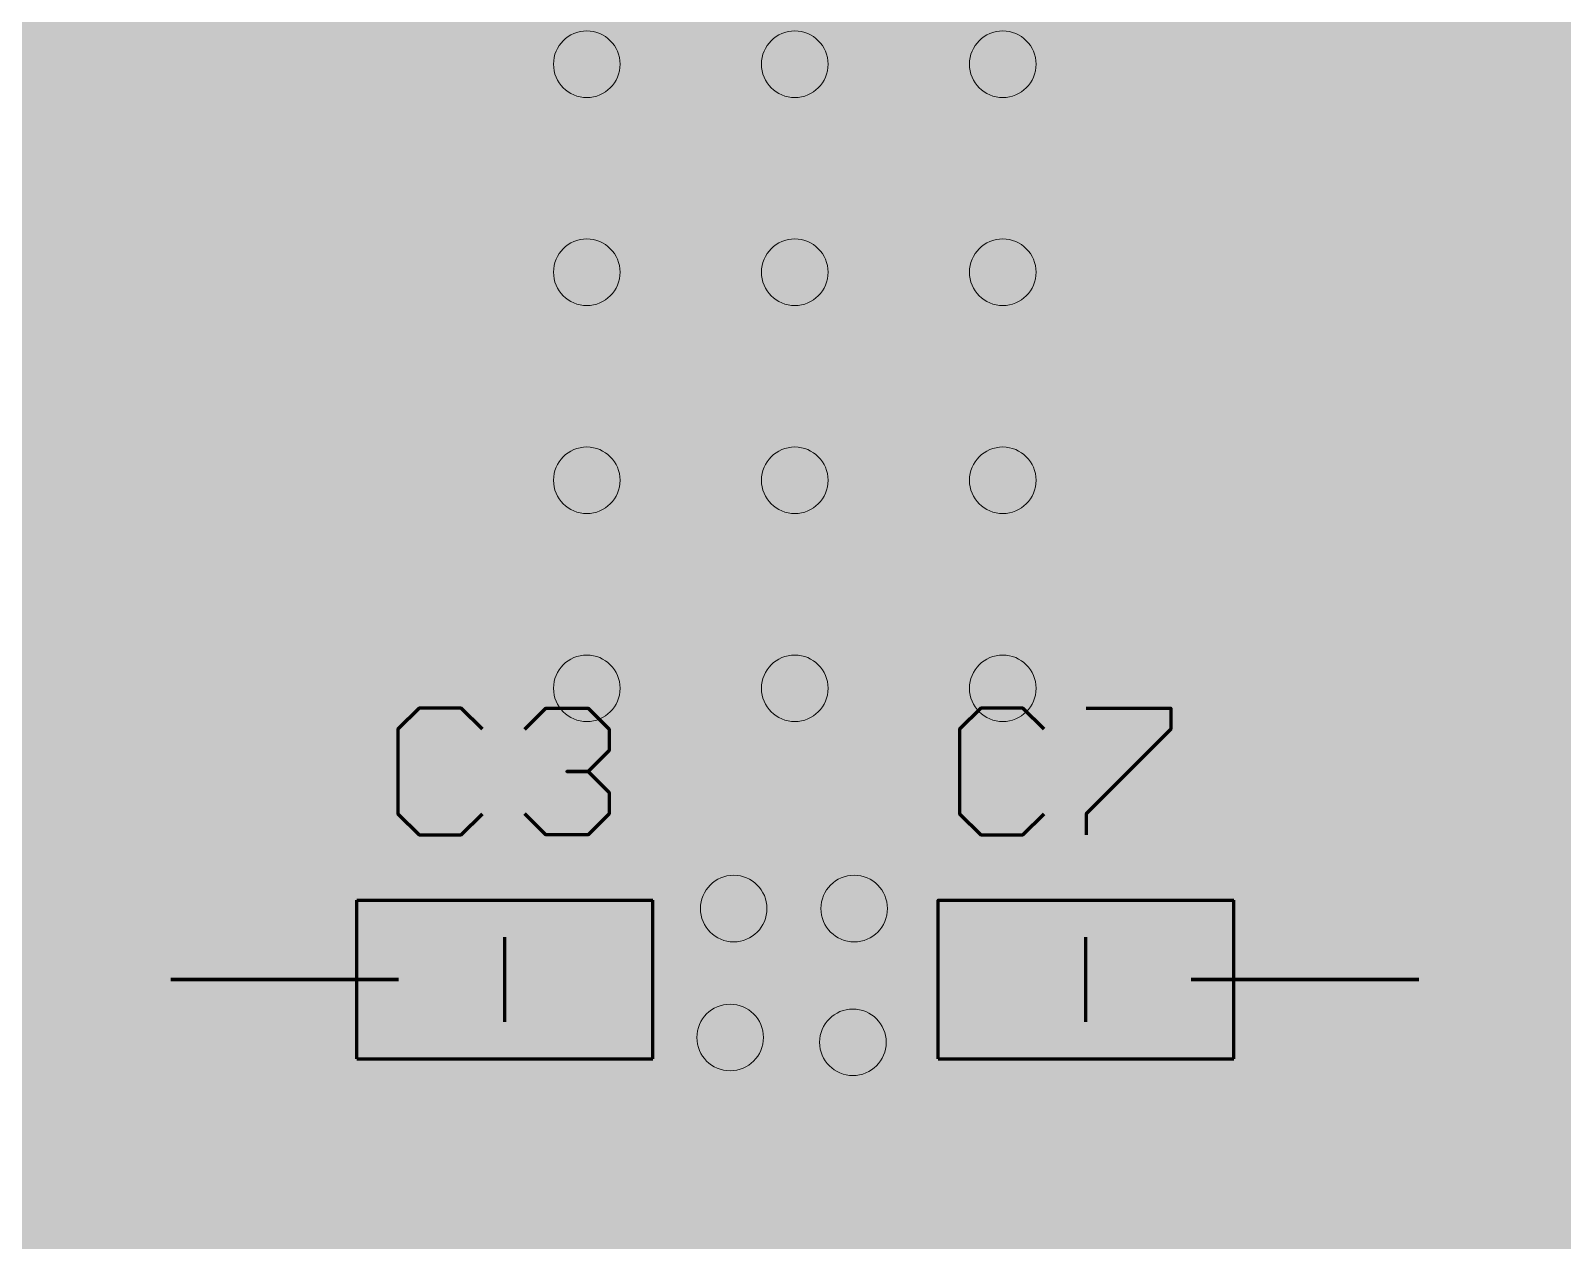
# Model space of a CAD drawing. Header units: millimetres. Extents: x 0 to 210, y 0 to 297.
# Drawn here: x 129.91 to 148.32, y 224.09 to 238.63 of the extents above; entities that cross this region are included whole.
import ezdxf

# ---------------------------------------------------------------- set-up
doc = ezdxf.new("R2010")
doc.units = ezdxf.units.MM
for name, pattern in [('K5LT32768', [0]), ('K5LT32804', [0]), ('K5LT32805', [0]), ('K5LT32806', [0]), ('K5LT32807', [0])]:
    doc.linetypes.add(name, pattern=pattern)

# ---------------------------------------------------------------- blocks, each defined once
blk = doc.blocks.new('U37')
at = {"color": 7, "linetype": 'K5LT32768', "lineweight": 18}
blk.add_circle((139.789, 226.469), 0.4, dxfattribs=at)
blk = doc.blocks.new('U38')
at = {"color": 7, "linetype": 'K5LT32768', "lineweight": 18}
blk.add_circle((138.313, 226.527), 0.4, dxfattribs=at)
blk = doc.blocks.new('U39')
at = {"color": 7, "linetype": 'K5LT32768', "lineweight": 18}
blk.add_circle((139.804, 228.076), 0.4, dxfattribs=at)
blk = doc.blocks.new('U40')
at = {"color": 7, "linetype": 'K5LT32768', "lineweight": 18}
blk.add_circle((138.356, 228.076), 0.4, dxfattribs=at)
blk = doc.blocks.new('U57')
at = {"color": 7, "linetype": 'K5LT32768', "lineweight": 18}
blk.add_circle((141.59, 233.223), 0.4, dxfattribs=at)
blk = doc.blocks.new('U58')
at = {"color": 7, "linetype": 'K5LT32768', "lineweight": 18}
blk.add_circle((136.59, 233.223), 0.4, dxfattribs=at)
blk = doc.blocks.new('U59')
at = {"color": 7, "linetype": 'K5LT32768', "lineweight": 18}
blk.add_circle((139.09, 233.223), 0.4, dxfattribs=at)
blk = doc.blocks.new('U60')
at = {"color": 7, "linetype": 'K5LT32768', "lineweight": 18}
blk.add_circle((141.59, 235.723), 0.4, dxfattribs=at)
blk = doc.blocks.new('U61')
at = {"color": 7, "linetype": 'K5LT32768', "lineweight": 18}
blk.add_circle((136.59, 235.723), 0.4, dxfattribs=at)
blk = doc.blocks.new('U62')
at = {"color": 7, "linetype": 'K5LT32768', "lineweight": 18}
blk.add_circle((139.09, 235.723), 0.4, dxfattribs=at)
blk = doc.blocks.new('U63')
at = {"color": 7, "linetype": 'K5LT32768', "lineweight": 18}
blk.add_circle((141.59, 238.223), 0.4, dxfattribs=at)
blk = doc.blocks.new('U64')
at = {"color": 7, "linetype": 'K5LT32768', "lineweight": 18}
blk.add_circle((136.59, 238.223), 0.4, dxfattribs=at)
blk = doc.blocks.new('U65')
at = {"color": 7, "linetype": 'K5LT32768', "lineweight": 18}
blk.add_circle((139.09, 238.223), 0.4, dxfattribs=at)
blk = doc.blocks.new('U66')
at = {"color": 7, "linetype": 'K5LT32768', "lineweight": 18}
blk.add_circle((139.09, 230.723), 0.4, dxfattribs=at)
blk = doc.blocks.new('U67')
at = {"color": 7, "linetype": 'K5LT32768', "lineweight": 18}
blk.add_circle((136.59, 230.723), 0.4, dxfattribs=at)
blk = doc.blocks.new('U68')
at = {"color": 7, "linetype": 'K5LT32768', "lineweight": 18}
blk.add_circle((141.59, 230.723), 0.4, dxfattribs=at)
blk = doc.blocks.new('U561')
at = {"true_color": 0x00ffff}
blk.add_hatch(color=4, dxfattribs=at).paths.add_polyline_path([(144.178, 227.985), (144.178, 226.461), (143.035, 226.461), (143.035, 227.985)])
blk = doc.blocks.new('U562')
at = {"true_color": 0x00ffff}
blk.add_hatch(color=4, dxfattribs=at).paths.add_polyline_path([(142.146, 227.985), (142.146, 226.461), (141.003, 226.461), (141.003, 227.985)])
blk = doc.blocks.new('U569')
at = {"true_color": 0x00ffff}
blk.add_hatch(color=4, dxfattribs=at).paths.add_polyline_path([(135.162, 227.985), (135.162, 226.461), (134.019, 226.461), (134.019, 227.985)])
blk = doc.blocks.new('U570')
at = {"true_color": 0x00ffff}
blk.add_hatch(color=4, dxfattribs=at).paths.add_polyline_path([(137.194, 227.985), (137.194, 226.461), (136.051, 226.461), (136.051, 227.985)])
blk = doc.blocks.new('U579')
at = {"true_color": 0x00ffff}
for points in [[(130.784, 229.194), (130.853, 229.213), (132.318, 229.213), (132.405, 229.194)], [(130.853, 229.213), (130.909, 229.218), (132.295, 229.218), (132.318, 229.213)], [(130.909, 229.218), (130.965, 229.223), (132.215, 229.223), (132.295, 229.218)], [(130.499, 229.011), (130.552, 229.068), (132.625, 229.068), (132.685, 229.011)], [(130.552, 229.068), (130.581, 229.089), (132.603, 229.089), (132.625, 229.068)], [(130.581, 229.089), (130.643, 229.134), (132.533, 229.134), (132.603, 229.089)], [(130.643, 229.134), (130.677, 229.15), (132.509, 229.15), (132.533, 229.134)], [(130.677, 229.15), (130.745, 229.183), (132.431, 229.183), (132.509, 229.15)], [(130.745, 229.183), (130.784, 229.194), (132.405, 229.194), (132.431, 229.183)], [(130.383, 228.819), (130.413, 228.892), (132.765, 228.892), (132.8, 228.819)], [(130.413, 228.892), (130.432, 228.92), (132.751, 228.92), (132.765, 228.892)], [(130.432, 228.92), (130.475, 228.986), (132.703, 228.986), (132.751, 228.92)], [(130.475, 228.986), (130.499, 229.011), (132.685, 229.011), (132.703, 228.986)], [(130.34, 228.598), (130.345, 228.678), (132.833, 228.678), (132.84, 228.598)], [(130.345, 228.678), (130.353, 228.71), (132.83, 228.71), (132.833, 228.678)], [(130.353, 228.71), (130.37, 228.788), (132.809, 228.788), (132.83, 228.71)], [(130.37, 228.788), (130.383, 228.819), (132.8, 228.819), (132.809, 228.788)], [(130.34, 225.848), (130.34, 228.598), (132.84, 228.598), (132.84, 225.848)], [(130.348, 225.769), (130.34, 225.848), (132.84, 225.848), (132.835, 225.769)], [(130.35, 225.736), (130.348, 225.769), (132.835, 225.769), (132.828, 225.736)], [(130.372, 225.659), (130.35, 225.736), (132.828, 225.736), (132.811, 225.659)], [(130.381, 225.628), (130.372, 225.659), (132.811, 225.659), (132.798, 225.628)], [(130.416, 225.555), (130.381, 225.628), (132.798, 225.628), (132.767, 225.555)], [(130.43, 225.526), (130.416, 225.555), (132.767, 225.555), (132.749, 225.526)], [(130.478, 225.461), (130.43, 225.526), (132.749, 225.526), (132.706, 225.461)], [(130.496, 225.435), (130.478, 225.461), (132.706, 225.461), (132.682, 225.435)], [(130.556, 225.379), (130.496, 225.435), (132.682, 225.435), (132.628, 225.379)], [(130.578, 225.358), (130.556, 225.379), (132.628, 225.379), (132.599, 225.358)], [(130.647, 225.313), (130.578, 225.358), (132.599, 225.358), (132.537, 225.313)], [(130.672, 225.296), (130.647, 225.313), (132.537, 225.313), (132.504, 225.296)], [(130.75, 225.263), (130.672, 225.296), (132.504, 225.296), (132.436, 225.263)], [(130.776, 225.253), (130.75, 225.263), (132.436, 225.263), (132.397, 225.253)], [(130.863, 225.233), (130.776, 225.253), (132.397, 225.253), (132.327, 225.233)], [(130.886, 225.228), (130.863, 225.233), (132.327, 225.233), (132.272, 225.228)], [(130.965, 225.223), (130.886, 225.228), (132.272, 225.228), (132.215, 225.223)]]:
    blk.add_hatch(color=4, dxfattribs=at).paths.add_polyline_path(points)
blk = doc.blocks.new('U583')
at = {"true_color": 0x00ffff}
for points in [[(130.677, 238.4), (130.745, 238.433), (132.431, 238.433), (132.509, 238.4)], [(130.745, 238.433), (130.784, 238.444), (132.405, 238.444), (132.431, 238.433)], [(130.784, 238.444), (130.853, 238.463), (132.318, 238.463), (132.405, 238.444)], [(130.853, 238.463), (130.909, 238.468), (132.295, 238.468), (132.318, 238.463)], [(130.909, 238.468), (130.965, 238.473), (132.215, 238.473), (132.295, 238.468)], [(130.432, 238.17), (130.475, 238.236), (132.703, 238.236), (132.751, 238.17)], [(130.475, 238.236), (130.499, 238.261), (132.685, 238.261), (132.703, 238.236)], [(130.499, 238.261), (130.552, 238.318), (132.625, 238.318), (132.685, 238.261)], [(130.552, 238.318), (130.581, 238.339), (132.603, 238.339), (132.625, 238.318)], [(130.581, 238.339), (130.643, 238.384), (132.533, 238.384), (132.603, 238.339)], [(130.643, 238.384), (130.677, 238.4), (132.509, 238.4), (132.533, 238.384)], [(130.37, 238.038), (130.383, 238.069), (132.8, 238.069), (132.809, 238.038)], [(130.383, 238.069), (130.413, 238.142), (132.765, 238.142), (132.8, 238.069)], [(130.413, 238.142), (130.432, 238.17), (132.751, 238.17), (132.765, 238.142)], [(130.34, 237.848), (130.345, 237.928), (132.833, 237.928), (132.84, 237.848)], [(130.345, 237.928), (130.353, 237.96), (132.83, 237.96), (132.833, 237.928)], [(130.353, 237.96), (130.37, 238.038), (132.809, 238.038), (132.83, 237.96)], [(130.34, 235.098), (130.34, 237.848), (132.84, 237.848), (132.84, 235.098)], [(130.348, 235.019), (130.34, 235.098), (132.84, 235.098), (132.835, 235.019)], [(130.35, 234.986), (130.348, 235.019), (132.835, 235.019), (132.828, 234.986)], [(130.372, 234.909), (130.35, 234.986), (132.828, 234.986), (132.811, 234.909)], [(130.381, 234.878), (130.372, 234.909), (132.811, 234.909), (132.798, 234.878)], [(130.416, 234.805), (130.381, 234.878), (132.798, 234.878), (132.767, 234.805)], [(130.43, 234.776), (130.416, 234.805), (132.767, 234.805), (132.749, 234.776)], [(130.478, 234.711), (130.43, 234.776), (132.749, 234.776), (132.706, 234.711)], [(130.496, 234.685), (130.478, 234.711), (132.706, 234.711), (132.682, 234.685)], [(130.556, 234.629), (130.496, 234.685), (132.682, 234.685), (132.628, 234.629)], [(130.578, 234.608), (130.556, 234.629), (132.628, 234.629), (132.599, 234.608)], [(130.647, 234.563), (130.578, 234.608), (132.599, 234.608), (132.537, 234.563)], [(130.672, 234.546), (130.647, 234.563), (132.537, 234.563), (132.504, 234.546)], [(130.75, 234.513), (130.672, 234.546), (132.504, 234.546), (132.436, 234.513)], [(130.776, 234.503), (130.75, 234.513), (132.436, 234.513), (132.397, 234.503)], [(130.863, 234.483), (130.776, 234.503), (132.397, 234.503), (132.327, 234.483)], [(130.886, 234.478), (130.863, 234.483), (132.327, 234.483), (132.272, 234.478)], [(130.965, 234.473), (130.886, 234.478), (132.272, 234.478), (132.215, 234.473)]]:
    blk.add_hatch(color=4, dxfattribs=at).paths.add_polyline_path(points)
blk = doc.blocks.new('U591')
at = {"true_color": 0x00ffff}
for points in [[(145.677, 238.4), (145.745, 238.433), (147.431, 238.433), (147.509, 238.4)], [(145.745, 238.433), (145.784, 238.444), (147.405, 238.444), (147.431, 238.433)], [(145.784, 238.444), (145.853, 238.463), (147.318, 238.463), (147.405, 238.444)], [(145.853, 238.463), (145.909, 238.468), (147.295, 238.468), (147.318, 238.463)], [(145.909, 238.468), (145.965, 238.473), (147.215, 238.473), (147.295, 238.468)], [(145.432, 238.17), (145.475, 238.236), (147.703, 238.236), (147.751, 238.17)], [(145.475, 238.236), (145.499, 238.261), (147.685, 238.261), (147.703, 238.236)], [(145.499, 238.261), (145.552, 238.318), (147.625, 238.318), (147.685, 238.261)], [(145.552, 238.318), (145.581, 238.339), (147.603, 238.339), (147.625, 238.318)], [(145.581, 238.339), (145.643, 238.384), (147.533, 238.384), (147.603, 238.339)], [(145.643, 238.384), (145.677, 238.4), (147.509, 238.4), (147.533, 238.384)], [(145.37, 238.038), (145.383, 238.069), (147.8, 238.069), (147.809, 238.038)], [(145.383, 238.069), (145.413, 238.142), (147.765, 238.142), (147.8, 238.069)], [(145.413, 238.142), (145.432, 238.17), (147.751, 238.17), (147.765, 238.142)], [(145.34, 237.848), (145.345, 237.928), (147.833, 237.928), (147.84, 237.848)], [(145.345, 237.928), (145.353, 237.96), (147.83, 237.96), (147.833, 237.928)], [(145.353, 237.96), (145.37, 238.038), (147.809, 238.038), (147.83, 237.96)], [(145.34, 235.098), (145.34, 237.848), (147.84, 237.848), (147.84, 235.098)], [(145.348, 235.019), (145.34, 235.098), (147.84, 235.098), (147.835, 235.019)], [(145.35, 234.986), (145.348, 235.019), (147.835, 235.019), (147.828, 234.986)], [(145.372, 234.909), (145.35, 234.986), (147.828, 234.986), (147.811, 234.909)], [(145.381, 234.878), (145.372, 234.909), (147.811, 234.909), (147.798, 234.878)], [(145.416, 234.805), (145.381, 234.878), (147.798, 234.878), (147.767, 234.805)], [(145.43, 234.776), (145.416, 234.805), (147.767, 234.805), (147.749, 234.776)], [(145.478, 234.711), (145.43, 234.776), (147.749, 234.776), (147.706, 234.711)], [(145.496, 234.685), (145.478, 234.711), (147.706, 234.711), (147.682, 234.685)], [(145.556, 234.629), (145.496, 234.685), (147.682, 234.685), (147.628, 234.629)], [(145.578, 234.608), (145.556, 234.629), (147.628, 234.629), (147.599, 234.608)], [(145.647, 234.563), (145.578, 234.608), (147.599, 234.608), (147.537, 234.563)], [(145.672, 234.546), (145.647, 234.563), (147.537, 234.563), (147.504, 234.546)], [(145.75, 234.513), (145.672, 234.546), (147.504, 234.546), (147.436, 234.513)], [(145.776, 234.503), (145.75, 234.513), (147.436, 234.513), (147.397, 234.503)], [(145.863, 234.483), (145.776, 234.503), (147.397, 234.503), (147.327, 234.483)], [(145.886, 234.478), (145.863, 234.483), (147.327, 234.483), (147.272, 234.478)], [(145.965, 234.473), (145.886, 234.478), (147.272, 234.478), (147.215, 234.473)]]:
    blk.add_hatch(color=4, dxfattribs=at).paths.add_polyline_path(points)
blk = doc.blocks.new('U593')
at = {"true_color": 0x00ffff}
for points in [[(145.784, 229.194), (145.853, 229.213), (147.318, 229.213), (147.405, 229.194)], [(145.853, 229.213), (145.909, 229.218), (147.295, 229.218), (147.318, 229.213)], [(145.909, 229.218), (145.965, 229.223), (147.215, 229.223), (147.295, 229.218)], [(145.499, 229.011), (145.552, 229.068), (147.625, 229.068), (147.685, 229.011)], [(145.552, 229.068), (145.581, 229.089), (147.603, 229.089), (147.625, 229.068)], [(145.581, 229.089), (145.643, 229.134), (147.533, 229.134), (147.603, 229.089)], [(145.643, 229.134), (145.677, 229.15), (147.509, 229.15), (147.533, 229.134)], [(145.677, 229.15), (145.745, 229.183), (147.431, 229.183), (147.509, 229.15)], [(145.745, 229.183), (145.784, 229.194), (147.405, 229.194), (147.431, 229.183)], [(145.383, 228.819), (145.413, 228.892), (147.765, 228.892), (147.8, 228.819)], [(145.413, 228.892), (145.432, 228.92), (147.751, 228.92), (147.765, 228.892)], [(145.432, 228.92), (145.475, 228.986), (147.703, 228.986), (147.751, 228.92)], [(145.475, 228.986), (145.499, 229.011), (147.685, 229.011), (147.703, 228.986)], [(145.34, 228.598), (145.345, 228.678), (147.833, 228.678), (147.84, 228.598)], [(145.345, 228.678), (145.353, 228.71), (147.83, 228.71), (147.833, 228.678)], [(145.353, 228.71), (145.37, 228.788), (147.809, 228.788), (147.83, 228.71)], [(145.37, 228.788), (145.383, 228.819), (147.8, 228.819), (147.809, 228.788)], [(145.34, 225.848), (145.34, 228.598), (147.84, 228.598), (147.84, 225.848)], [(145.348, 225.769), (145.34, 225.848), (147.84, 225.848), (147.835, 225.769)], [(145.35, 225.736), (145.348, 225.769), (147.835, 225.769), (147.828, 225.736)], [(145.372, 225.659), (145.35, 225.736), (147.828, 225.736), (147.811, 225.659)], [(145.381, 225.628), (145.372, 225.659), (147.811, 225.659), (147.798, 225.628)], [(145.416, 225.555), (145.381, 225.628), (147.798, 225.628), (147.767, 225.555)], [(145.43, 225.526), (145.416, 225.555), (147.767, 225.555), (147.749, 225.526)], [(145.478, 225.461), (145.43, 225.526), (147.749, 225.526), (147.706, 225.461)], [(145.496, 225.435), (145.478, 225.461), (147.706, 225.461), (147.682, 225.435)], [(145.556, 225.379), (145.496, 225.435), (147.682, 225.435), (147.628, 225.379)], [(145.578, 225.358), (145.556, 225.379), (147.628, 225.379), (147.599, 225.358)], [(145.647, 225.313), (145.578, 225.358), (147.599, 225.358), (147.537, 225.313)], [(145.672, 225.296), (145.647, 225.313), (147.537, 225.313), (147.504, 225.296)], [(145.75, 225.263), (145.672, 225.296), (147.504, 225.296), (147.436, 225.263)], [(145.776, 225.253), (145.75, 225.263), (147.436, 225.263), (147.397, 225.253)], [(145.863, 225.233), (145.776, 225.253), (147.397, 225.253), (147.327, 225.233)], [(145.886, 225.228), (145.863, 225.233), (147.327, 225.233), (147.272, 225.228)], [(145.965, 225.223), (145.886, 225.228), (147.272, 225.228), (147.215, 225.223)]]:
    blk.add_hatch(color=4, dxfattribs=at).paths.add_polyline_path(points)
blk = doc.blocks.new('U636')
at = {"color": 4, "linetype": 'K5LT32804', "lineweight": 18, "true_color": 0x00ffff}
blk.add_circle((139.789, 226.469), 0.4, dxfattribs=at)
blk = doc.blocks.new('U637')
at = {"color": 4, "linetype": 'K5LT32804', "lineweight": 18, "true_color": 0x00ffff}
blk.add_circle((138.313, 226.527), 0.4, dxfattribs=at)
blk = doc.blocks.new('U638')
at = {"color": 4, "linetype": 'K5LT32804', "lineweight": 18, "true_color": 0x00ffff}
blk.add_circle((139.804, 228.076), 0.4, dxfattribs=at)
blk = doc.blocks.new('U639')
at = {"color": 4, "linetype": 'K5LT32804', "lineweight": 18, "true_color": 0x00ffff}
blk.add_circle((138.356, 228.076), 0.4, dxfattribs=at)
blk = doc.blocks.new('U656')
at = {"color": 4, "linetype": 'K5LT32804', "lineweight": 18, "true_color": 0x00ffff}
blk.add_circle((141.59, 233.223), 0.4, dxfattribs=at)
blk = doc.blocks.new('U657')
at = {"color": 4, "linetype": 'K5LT32804', "lineweight": 18, "true_color": 0x00ffff}
blk.add_circle((136.59, 233.223), 0.4, dxfattribs=at)
blk = doc.blocks.new('U658')
at = {"color": 4, "linetype": 'K5LT32804', "lineweight": 18, "true_color": 0x00ffff}
blk.add_circle((139.09, 233.223), 0.4, dxfattribs=at)
blk = doc.blocks.new('U659')
at = {"color": 4, "linetype": 'K5LT32804', "lineweight": 18, "true_color": 0x00ffff}
blk.add_circle((141.59, 235.723), 0.4, dxfattribs=at)
blk = doc.blocks.new('U660')
at = {"color": 4, "linetype": 'K5LT32804', "lineweight": 18, "true_color": 0x00ffff}
blk.add_circle((136.59, 235.723), 0.4, dxfattribs=at)
blk = doc.blocks.new('U661')
at = {"color": 4, "linetype": 'K5LT32804', "lineweight": 18, "true_color": 0x00ffff}
blk.add_circle((139.09, 235.723), 0.4, dxfattribs=at)
blk = doc.blocks.new('U662')
at = {"color": 4, "linetype": 'K5LT32804', "lineweight": 18, "true_color": 0x00ffff}
blk.add_circle((141.59, 238.223), 0.4, dxfattribs=at)
blk = doc.blocks.new('U663')
at = {"color": 4, "linetype": 'K5LT32804', "lineweight": 18, "true_color": 0x00ffff}
blk.add_circle((136.59, 238.223), 0.4, dxfattribs=at)
blk = doc.blocks.new('U664')
at = {"color": 4, "linetype": 'K5LT32804', "lineweight": 18, "true_color": 0x00ffff}
blk.add_circle((139.09, 238.223), 0.4, dxfattribs=at)
blk = doc.blocks.new('U665')
at = {"color": 4, "linetype": 'K5LT32804', "lineweight": 18, "true_color": 0x00ffff}
blk.add_circle((139.09, 230.723), 0.4, dxfattribs=at)
blk = doc.blocks.new('U666')
at = {"color": 4, "linetype": 'K5LT32804', "lineweight": 18, "true_color": 0x00ffff}
blk.add_circle((136.59, 230.723), 0.4, dxfattribs=at)
blk = doc.blocks.new('U667')
at = {"color": 4, "linetype": 'K5LT32804', "lineweight": 18, "true_color": 0x00ffff}
blk.add_circle((141.59, 230.723), 0.4, dxfattribs=at)
blk = doc.blocks.new('U1159')
at = {"true_color": 0x0000ff}
blk.add_hatch(color=5, dxfattribs=at).paths.add_polyline_path([(144.213, 228.02), (144.213, 226.426), (143, 226.426), (143, 228.02)])
blk = doc.blocks.new('U1160')
at = {"true_color": 0x0000ff}
blk.add_hatch(color=5, dxfattribs=at).paths.add_polyline_path([(142.181, 228.02), (142.181, 226.426), (140.968, 226.426), (140.968, 228.02)])
blk = doc.blocks.new('U1167')
at = {"true_color": 0x0000ff}
blk.add_hatch(color=5, dxfattribs=at).paths.add_polyline_path([(135.197, 228.02), (135.197, 226.426), (133.984, 226.426), (133.984, 228.02)])
blk = doc.blocks.new('U1168')
at = {"true_color": 0x0000ff}
blk.add_hatch(color=5, dxfattribs=at).paths.add_polyline_path([(137.229, 228.02), (137.229, 226.426), (136.016, 226.426), (136.016, 228.02)])
blk = doc.blocks.new('U1177')
at = {"true_color": 0x0000ff}
for points in [[(130.579, 229.211), (130.616, 229.235), (132.56, 229.235), (132.606, 229.211)], [(130.616, 229.235), (130.688, 229.268), (132.498, 229.268), (132.56, 229.235)], [(130.688, 229.268), (130.727, 229.285), (132.446, 229.285), (132.498, 229.268)], [(130.727, 229.285), (130.808, 229.305), (132.383, 229.305), (132.446, 229.285)], [(130.808, 229.305), (130.844, 229.315), (132.32, 229.315), (132.383, 229.305)], [(130.844, 229.315), (130.947, 229.323), (132.263, 229.323), (132.32, 229.315)], [(130.947, 229.323), (130.965, 229.325), (132.215, 229.325), (132.263, 229.323)], [(130.352, 228.989), (130.398, 229.049), (132.785, 229.049), (132.825, 228.989)], [(130.398, 229.049), (130.426, 229.085), (132.751, 229.085), (132.785, 229.049)], [(130.426, 229.085), (130.482, 229.138), (132.702, 229.138), (132.751, 229.085)], [(130.482, 229.138), (130.515, 229.168), (132.662, 229.168), (132.702, 229.138)], [(130.515, 229.168), (130.579, 229.211), (132.606, 229.211), (132.662, 229.168)], [(130.282, 228.837), (130.296, 228.881), (132.882, 228.881), (132.902, 228.837)], [(130.296, 228.881), (130.331, 228.948), (132.852, 228.948), (132.882, 228.881)], [(130.331, 228.948), (130.352, 228.989), (132.825, 228.989), (132.852, 228.948)], [(130.24, 228.646), (130.251, 228.719), (132.932, 228.719), (132.938, 228.646)], [(130.251, 228.719), (130.258, 228.766), (132.92, 228.766), (132.932, 228.719)], [(130.258, 228.766), (130.282, 228.837), (132.902, 228.837), (132.92, 228.766)], [(130.239, 228.598), (130.24, 228.646), (132.938, 228.646), (132.942, 228.598)], [(130.239, 225.848), (130.239, 228.598), (132.942, 228.598), (132.942, 225.848)], [(130.243, 225.801), (130.239, 225.848), (132.942, 225.848), (132.94, 225.801)], [(130.249, 225.727), (130.243, 225.801), (132.94, 225.801), (132.929, 225.727)], [(130.261, 225.681), (130.249, 225.727), (132.929, 225.727), (132.922, 225.681)], [(130.279, 225.61), (130.261, 225.681), (132.922, 225.681), (132.899, 225.61)], [(130.299, 225.565), (130.279, 225.61), (132.899, 225.61), (132.885, 225.565)], [(130.328, 225.499), (130.299, 225.565), (132.885, 225.565), (132.85, 225.499)], [(130.355, 225.458), (130.328, 225.499), (132.85, 225.499), (132.828, 225.458)], [(130.395, 225.398), (130.355, 225.458), (132.828, 225.458), (132.782, 225.398)], [(130.429, 225.361), (130.395, 225.398), (132.782, 225.398), (132.755, 225.361)], [(130.478, 225.309), (130.429, 225.361), (132.755, 225.361), (132.699, 225.309)], [(130.519, 225.278), (130.478, 225.309), (132.699, 225.309), (132.666, 225.278)], [(130.575, 225.235), (130.519, 225.278), (132.666, 225.278), (132.601, 225.235)], [(130.621, 225.211), (130.575, 225.235), (132.601, 225.235), (132.565, 225.211)], [(130.682, 225.179), (130.621, 225.211), (132.565, 225.211), (132.492, 225.179)], [(130.734, 225.162), (130.682, 225.179), (132.492, 225.179), (132.454, 225.162)], [(130.798, 225.141), (130.734, 225.162), (132.454, 225.162), (132.373, 225.141)], [(130.861, 225.132), (130.798, 225.141), (132.373, 225.141), (132.336, 225.132)], [(130.918, 225.123), (130.861, 225.132), (132.336, 225.132), (132.234, 225.123)], [(130.965, 225.122), (130.918, 225.123), (132.234, 225.123), (132.215, 225.122)]]:
    blk.add_hatch(color=5, dxfattribs=at).paths.add_polyline_path(points)
blk = doc.blocks.new('U1181')
at = {"true_color": 0x0000ff}
for points in [[(130.482, 238.388), (130.515, 238.418), (132.662, 238.418), (132.702, 238.388)], [(130.515, 238.418), (130.579, 238.461), (132.606, 238.461), (132.662, 238.418)], [(130.579, 238.461), (130.616, 238.485), (132.56, 238.485), (132.606, 238.461)], [(130.616, 238.485), (130.688, 238.518), (132.498, 238.518), (132.56, 238.485)], [(130.688, 238.518), (130.727, 238.535), (132.446, 238.535), (132.498, 238.518)], [(130.727, 238.535), (130.808, 238.555), (132.383, 238.555), (132.446, 238.535)], [(130.808, 238.555), (130.844, 238.565), (132.32, 238.565), (132.383, 238.555)], [(130.844, 238.565), (130.947, 238.573), (132.263, 238.573), (132.32, 238.565)], [(130.947, 238.573), (130.965, 238.575), (132.215, 238.575), (132.263, 238.573)], [(130.331, 238.198), (130.352, 238.239), (132.825, 238.239), (132.852, 238.198)], [(130.352, 238.239), (130.398, 238.299), (132.785, 238.299), (132.825, 238.239)], [(130.398, 238.299), (130.426, 238.335), (132.751, 238.335), (132.785, 238.299)], [(130.426, 238.335), (130.482, 238.388), (132.702, 238.388), (132.751, 238.335)], [(130.258, 238.016), (130.282, 238.087), (132.902, 238.087), (132.92, 238.016)], [(130.282, 238.087), (130.296, 238.131), (132.882, 238.131), (132.902, 238.087)], [(130.296, 238.131), (130.331, 238.198), (132.852, 238.198), (132.882, 238.131)], [(130.239, 237.848), (130.24, 237.896), (132.938, 237.896), (132.942, 237.848)], [(130.24, 237.896), (130.251, 237.969), (132.932, 237.969), (132.938, 237.896)], [(130.251, 237.969), (130.258, 238.016), (132.92, 238.016), (132.932, 237.969)], [(130.239, 235.098), (130.239, 237.848), (132.942, 237.848), (132.942, 235.098)], [(130.243, 235.051), (130.239, 235.098), (132.942, 235.098), (132.94, 235.051)], [(130.249, 234.977), (130.243, 235.051), (132.94, 235.051), (132.929, 234.977)], [(130.261, 234.931), (130.249, 234.977), (132.929, 234.977), (132.922, 234.931)], [(130.279, 234.86), (130.261, 234.931), (132.922, 234.931), (132.899, 234.86)], [(130.299, 234.815), (130.279, 234.86), (132.899, 234.86), (132.885, 234.815)], [(130.328, 234.749), (130.299, 234.815), (132.885, 234.815), (132.85, 234.749)], [(130.355, 234.708), (130.328, 234.749), (132.85, 234.749), (132.828, 234.708)], [(130.395, 234.648), (130.355, 234.708), (132.828, 234.708), (132.782, 234.648)], [(130.429, 234.611), (130.395, 234.648), (132.782, 234.648), (132.755, 234.611)], [(130.478, 234.559), (130.429, 234.611), (132.755, 234.611), (132.699, 234.559)], [(130.519, 234.528), (130.478, 234.559), (132.699, 234.559), (132.666, 234.528)], [(130.575, 234.485), (130.519, 234.528), (132.666, 234.528), (132.601, 234.485)], [(130.621, 234.461), (130.575, 234.485), (132.601, 234.485), (132.565, 234.461)], [(130.682, 234.429), (130.621, 234.461), (132.565, 234.461), (132.492, 234.429)], [(130.734, 234.412), (130.682, 234.429), (132.492, 234.429), (132.454, 234.412)], [(130.798, 234.391), (130.734, 234.412), (132.454, 234.412), (132.373, 234.391)], [(130.861, 234.382), (130.798, 234.391), (132.373, 234.391), (132.336, 234.382)], [(130.918, 234.373), (130.861, 234.382), (132.336, 234.382), (132.234, 234.373)], [(130.965, 234.372), (130.918, 234.373), (132.234, 234.373), (132.215, 234.372)]]:
    blk.add_hatch(color=5, dxfattribs=at).paths.add_polyline_path(points)
blk = doc.blocks.new('U1189')
at = {"true_color": 0x0000ff}
for points in [[(145.482, 238.388), (145.515, 238.418), (147.662, 238.418), (147.702, 238.388)], [(145.515, 238.418), (145.579, 238.461), (147.606, 238.461), (147.662, 238.418)], [(145.579, 238.461), (145.616, 238.485), (147.56, 238.485), (147.606, 238.461)], [(145.616, 238.485), (145.688, 238.518), (147.498, 238.518), (147.56, 238.485)], [(145.688, 238.518), (145.727, 238.535), (147.446, 238.535), (147.498, 238.518)], [(145.727, 238.535), (145.808, 238.555), (147.383, 238.555), (147.446, 238.535)], [(145.808, 238.555), (145.844, 238.565), (147.32, 238.565), (147.383, 238.555)], [(145.844, 238.565), (145.947, 238.573), (147.263, 238.573), (147.32, 238.565)], [(145.947, 238.573), (145.965, 238.575), (147.215, 238.575), (147.263, 238.573)], [(145.331, 238.198), (145.352, 238.239), (147.825, 238.239), (147.852, 238.198)], [(145.352, 238.239), (145.398, 238.299), (147.785, 238.299), (147.825, 238.239)], [(145.398, 238.299), (145.426, 238.335), (147.751, 238.335), (147.785, 238.299)], [(145.426, 238.335), (145.482, 238.388), (147.702, 238.388), (147.751, 238.335)], [(145.258, 238.016), (145.282, 238.087), (147.902, 238.087), (147.92, 238.016)], [(145.282, 238.087), (145.296, 238.131), (147.882, 238.131), (147.902, 238.087)], [(145.296, 238.131), (145.331, 238.198), (147.852, 238.198), (147.882, 238.131)], [(145.239, 237.848), (145.24, 237.896), (147.938, 237.896), (147.942, 237.848)], [(145.24, 237.896), (145.251, 237.969), (147.932, 237.969), (147.938, 237.896)], [(145.251, 237.969), (145.258, 238.016), (147.92, 238.016), (147.932, 237.969)], [(145.239, 235.098), (145.239, 237.848), (147.942, 237.848), (147.942, 235.098)], [(145.243, 235.051), (145.239, 235.098), (147.942, 235.098), (147.94, 235.051)], [(145.249, 234.977), (145.243, 235.051), (147.94, 235.051), (147.929, 234.977)], [(145.261, 234.931), (145.249, 234.977), (147.929, 234.977), (147.922, 234.931)], [(145.279, 234.86), (145.261, 234.931), (147.922, 234.931), (147.899, 234.86)], [(145.299, 234.815), (145.279, 234.86), (147.899, 234.86), (147.885, 234.815)], [(145.328, 234.749), (145.299, 234.815), (147.885, 234.815), (147.85, 234.749)], [(145.355, 234.708), (145.328, 234.749), (147.85, 234.749), (147.828, 234.708)], [(145.395, 234.648), (145.355, 234.708), (147.828, 234.708), (147.782, 234.648)], [(145.429, 234.611), (145.395, 234.648), (147.782, 234.648), (147.755, 234.611)], [(145.478, 234.559), (145.429, 234.611), (147.755, 234.611), (147.699, 234.559)], [(145.519, 234.528), (145.478, 234.559), (147.699, 234.559), (147.666, 234.528)], [(145.575, 234.485), (145.519, 234.528), (147.666, 234.528), (147.601, 234.485)], [(145.621, 234.461), (145.575, 234.485), (147.601, 234.485), (147.565, 234.461)], [(145.682, 234.429), (145.621, 234.461), (147.565, 234.461), (147.492, 234.429)], [(145.734, 234.412), (145.682, 234.429), (147.492, 234.429), (147.454, 234.412)], [(145.798, 234.391), (145.734, 234.412), (147.454, 234.412), (147.373, 234.391)], [(145.861, 234.382), (145.798, 234.391), (147.373, 234.391), (147.336, 234.382)], [(145.918, 234.373), (145.861, 234.382), (147.336, 234.382), (147.234, 234.373)], [(145.965, 234.372), (145.918, 234.373), (147.234, 234.373), (147.215, 234.372)]]:
    blk.add_hatch(color=5, dxfattribs=at).paths.add_polyline_path(points)
blk = doc.blocks.new('U1191')
at = {"true_color": 0x0000ff}
for points in [[(145.579, 229.211), (145.616, 229.235), (147.56, 229.235), (147.606, 229.211)], [(145.616, 229.235), (145.688, 229.268), (147.498, 229.268), (147.56, 229.235)], [(145.688, 229.268), (145.727, 229.285), (147.446, 229.285), (147.498, 229.268)], [(145.727, 229.285), (145.808, 229.305), (147.383, 229.305), (147.446, 229.285)], [(145.808, 229.305), (145.844, 229.315), (147.32, 229.315), (147.383, 229.305)], [(145.844, 229.315), (145.947, 229.323), (147.263, 229.323), (147.32, 229.315)], [(145.947, 229.323), (145.965, 229.325), (147.215, 229.325), (147.263, 229.323)], [(145.352, 228.989), (145.398, 229.049), (147.785, 229.049), (147.825, 228.989)], [(145.398, 229.049), (145.426, 229.085), (147.751, 229.085), (147.785, 229.049)], [(145.426, 229.085), (145.482, 229.138), (147.702, 229.138), (147.751, 229.085)], [(145.482, 229.138), (145.515, 229.168), (147.662, 229.168), (147.702, 229.138)], [(145.515, 229.168), (145.579, 229.211), (147.606, 229.211), (147.662, 229.168)], [(145.282, 228.837), (145.296, 228.881), (147.882, 228.881), (147.902, 228.837)], [(145.296, 228.881), (145.331, 228.948), (147.852, 228.948), (147.882, 228.881)], [(145.331, 228.948), (145.352, 228.989), (147.825, 228.989), (147.852, 228.948)], [(145.24, 228.646), (145.251, 228.719), (147.932, 228.719), (147.938, 228.646)], [(145.251, 228.719), (145.258, 228.766), (147.92, 228.766), (147.932, 228.719)], [(145.258, 228.766), (145.282, 228.837), (147.902, 228.837), (147.92, 228.766)], [(145.239, 228.598), (145.24, 228.646), (147.938, 228.646), (147.942, 228.598)], [(145.239, 225.848), (145.239, 228.598), (147.942, 228.598), (147.942, 225.848)], [(145.243, 225.801), (145.239, 225.848), (147.942, 225.848), (147.94, 225.801)], [(145.249, 225.727), (145.243, 225.801), (147.94, 225.801), (147.929, 225.727)], [(145.261, 225.681), (145.249, 225.727), (147.929, 225.727), (147.922, 225.681)], [(145.279, 225.61), (145.261, 225.681), (147.922, 225.681), (147.899, 225.61)], [(145.299, 225.565), (145.279, 225.61), (147.899, 225.61), (147.885, 225.565)], [(145.328, 225.499), (145.299, 225.565), (147.885, 225.565), (147.85, 225.499)], [(145.355, 225.458), (145.328, 225.499), (147.85, 225.499), (147.828, 225.458)], [(145.395, 225.398), (145.355, 225.458), (147.828, 225.458), (147.782, 225.398)], [(145.429, 225.361), (145.395, 225.398), (147.782, 225.398), (147.755, 225.361)], [(145.478, 225.309), (145.429, 225.361), (147.755, 225.361), (147.699, 225.309)], [(145.519, 225.278), (145.478, 225.309), (147.699, 225.309), (147.666, 225.278)], [(145.575, 225.235), (145.519, 225.278), (147.666, 225.278), (147.601, 225.235)], [(145.621, 225.211), (145.575, 225.235), (147.601, 225.235), (147.565, 225.211)], [(145.682, 225.179), (145.621, 225.211), (147.565, 225.211), (147.492, 225.179)], [(145.734, 225.162), (145.682, 225.179), (147.492, 225.179), (147.454, 225.162)], [(145.798, 225.141), (145.734, 225.162), (147.454, 225.162), (147.373, 225.141)], [(145.861, 225.132), (145.798, 225.141), (147.373, 225.141), (147.336, 225.132)], [(145.918, 225.123), (145.861, 225.132), (147.336, 225.132), (147.234, 225.123)], [(145.965, 225.122), (145.918, 225.123), (147.234, 225.123), (147.215, 225.122)]]:
    blk.add_hatch(color=5, dxfattribs=at).paths.add_polyline_path(points)

msp = doc.modelspace()

# ---------------------------------------------------------------- hatches: boundary and pattern name
msp.add_hatch(color=7).paths.add_polyline_path([(57.616, 209.249), (57.616, 249.199), (170.565, 249.199), (170.565, 209.249)])
at = {"true_color": 0x00ffff}
for points in [[(133.657, 238.599), (133.64, 238.63), (144.541, 238.63), (144.524, 238.599)], [(133.673, 238.567), (133.657, 238.599), (144.524, 238.599), (144.508, 238.567)], [(133.688, 238.535), (133.673, 238.567), (144.508, 238.567), (144.492, 238.535)], [(133.703, 238.503), (133.688, 238.535), (144.492, 238.535), (144.478, 238.503)], [(133.717, 238.47), (133.703, 238.503), (144.478, 238.503), (144.464, 238.47)], [(133.73, 238.437), (133.717, 238.47), (144.464, 238.47), (144.451, 238.437)], [(133.742, 238.404), (133.73, 238.437), (144.451, 238.437), (144.438, 238.404)], [(133.754, 238.371), (133.742, 238.404), (144.438, 238.404), (144.426, 238.371)], [(133.765, 238.337), (133.754, 238.371), (144.426, 238.371), (144.415, 238.337)], [(133.776, 238.303), (133.765, 238.337), (144.415, 238.337), (144.405, 238.303)], [(133.785, 238.269), (133.776, 238.303), (144.405, 238.303), (144.396, 238.269)], [(133.794, 238.234), (133.785, 238.269), (144.396, 238.269), (144.387, 238.234)], [(133.802, 238.2), (133.794, 238.234), (144.387, 238.234), (144.379, 238.2)], [(133.809, 238.165), (133.802, 238.2), (144.379, 238.2), (144.371, 238.165)], [(133.816, 238.13), (133.809, 238.165), (144.371, 238.165), (144.365, 238.13)], [(133.822, 238.095), (133.816, 238.13), (144.365, 238.13), (144.359, 238.095)], [(133.827, 238.06), (133.822, 238.095), (144.359, 238.095), (144.354, 238.06)], [(133.831, 238.025), (133.827, 238.06), (144.354, 238.06), (144.35, 238.025)], [(133.834, 237.99), (133.831, 238.025), (144.35, 238.025), (144.346, 237.99)], [(133.837, 237.954), (133.834, 237.99), (144.346, 237.99), (144.344, 237.954)], [(133.839, 237.919), (133.837, 237.954), (144.344, 237.954), (144.342, 237.919)], [(133.84, 237.884), (133.839, 237.919), (144.342, 237.919), (144.341, 237.884)], [(133.84, 237.848), (133.84, 237.884), (144.341, 237.884), (144.34, 237.848)], [(133.84, 228.985), (133.84, 237.848), (144.34, 237.848), (144.34, 228.985)], [(133.84, 228.985), (133.84, 228.985), (144.34, 228.985), (142.035, 228.985)], [(136.162, 228.239), (136.162, 228.985), (142.035, 228.985), (142.035, 228.239)], [(136.162, 228.239), (136.162, 228.239), (142.035, 228.239), (141.701, 228.239)], [(136.495, 227.35), (136.495, 228.239), (136.749, 228.239), (136.749, 227.35)], [(137.448, 227.35), (137.448, 228.239), (140.749, 228.239), (140.749, 227.35)], [(141.447, 227.35), (141.447, 228.239), (141.701, 228.239), (141.701, 227.35)], [(136.495, 227.096), (136.495, 227.35), (141.701, 227.35), (141.701, 227.096)], [(136.495, 227.35), (136.495, 227.35), (136.749, 227.35), (137.448, 227.35)], [(137.448, 227.35), (137.448, 227.35), (141.701, 227.35), (141.701, 227.35)], [(137.448, 227.35), (137.448, 227.35), (140.749, 227.35), (141.447, 227.35)], [(136.495, 226.207), (136.495, 227.096), (136.749, 227.096), (136.749, 226.207)], [(136.495, 227.096), (136.495, 227.096), (140.749, 227.096), (140.749, 227.096)], [(137.448, 226.207), (137.448, 227.096), (140.749, 227.096), (140.749, 226.207)], [(141.447, 226.207), (141.447, 227.096), (141.701, 227.096), (141.701, 226.207)], [(136.162, 225.461), (136.162, 226.207), (142.035, 226.207), (142.035, 225.461)], [(136.162, 226.207), (136.495, 226.207), (142.035, 226.207), (142.035, 226.207)], [(136.495, 226.207), (136.495, 226.207), (136.749, 226.207), (137.448, 226.207)], [(137.448, 226.207), (137.448, 226.207), (140.749, 226.207), (141.447, 226.207)], [(141.447, 226.207), (141.447, 226.207), (141.701, 226.207), (142.035, 226.207)], [(133.754, 225.326), (133.765, 225.36), (144.415, 225.36), (144.426, 225.326)], [(133.765, 225.36), (133.776, 225.393), (144.405, 225.393), (144.415, 225.36)], [(133.776, 225.393), (133.785, 225.428), (144.396, 225.428), (144.405, 225.393)], [(133.785, 225.428), (133.794, 225.461), (144.387, 225.461), (144.396, 225.428)], [(136.162, 225.461), (136.162, 225.461), (142.035, 225.461), (144.387, 225.461)], [(133.688, 225.161), (133.703, 225.194), (144.478, 225.194), (144.492, 225.161)], [(133.703, 225.194), (133.717, 225.226), (144.464, 225.226), (144.478, 225.194)], [(133.717, 225.226), (133.73, 225.259), (144.451, 225.259), (144.464, 225.226)], [(133.73, 225.259), (133.742, 225.292), (144.438, 225.292), (144.451, 225.259)], [(133.742, 225.292), (133.754, 225.326), (144.426, 225.326), (144.438, 225.292)], [(133.586, 224.975), (133.605, 225.005), (144.576, 225.005), (144.595, 224.975)], [(133.605, 225.005), (133.623, 225.036), (144.558, 225.036), (144.576, 225.005)], [(133.623, 225.036), (133.64, 225.067), (144.541, 225.067), (144.558, 225.036)], [(133.64, 225.067), (133.657, 225.098), (144.524, 225.098), (144.541, 225.067)], [(133.657, 225.098), (133.673, 225.129), (144.508, 225.129), (144.524, 225.098)], [(133.673, 225.129), (133.688, 225.161), (144.492, 225.161), (144.508, 225.129)], [(133.437, 224.777), (133.46, 224.804), (144.72, 224.804), (144.744, 224.777)], [(133.46, 224.804), (133.483, 224.831), (144.698, 224.831), (144.72, 224.804)], [(133.483, 224.831), (133.505, 224.859), (144.676, 224.859), (144.698, 224.831)], [(133.505, 224.859), (133.526, 224.887), (144.655, 224.887), (144.676, 224.859)], [(133.526, 224.887), (133.547, 224.916), (144.634, 224.916), (144.655, 224.887)], [(133.547, 224.916), (133.567, 224.945), (144.614, 224.945), (144.634, 224.916)], [(133.567, 224.945), (133.586, 224.975), (144.595, 224.975), (144.614, 224.945)], [(133.26, 224.603), (133.287, 224.626), (144.894, 224.626), (144.921, 224.603)], [(133.287, 224.626), (133.313, 224.65), (144.867, 224.65), (144.894, 224.626)], [(133.313, 224.65), (133.339, 224.674), (144.842, 224.674), (144.867, 224.65)], [(133.339, 224.674), (133.364, 224.699), (144.816, 224.699), (144.842, 224.674)], [(133.364, 224.699), (133.389, 224.724), (144.791, 224.724), (144.816, 224.699)], [(133.389, 224.724), (133.413, 224.75), (144.767, 224.75), (144.791, 224.724)], [(133.413, 224.75), (133.437, 224.777), (144.744, 224.777), (144.767, 224.75)], [(132.997, 224.423), (133.028, 224.441), (145.153, 224.441), (145.184, 224.423)], [(133.028, 224.441), (133.058, 224.459), (145.122, 224.459), (145.153, 224.441)], [(133.058, 224.459), (133.088, 224.478), (145.092, 224.478), (145.122, 224.459)], [(133.088, 224.478), (133.118, 224.497), (145.062, 224.497), (145.092, 224.478)], [(133.118, 224.497), (133.147, 224.517), (145.033, 224.517), (145.062, 224.497)], [(133.147, 224.517), (133.176, 224.538), (145.004, 224.538), (145.033, 224.517)], [(133.176, 224.538), (133.205, 224.559), (144.976, 224.559), (145.004, 224.538)], [(133.205, 224.559), (133.233, 224.581), (144.948, 224.581), (144.976, 224.559)], [(133.233, 224.581), (133.26, 224.603), (144.921, 224.603), (144.948, 224.581)], [(132.427, 224.237), (132.463, 224.242), (145.718, 224.242), (145.753, 224.237)], [(132.463, 224.242), (132.498, 224.248), (145.683, 224.248), (145.718, 224.242)], [(132.498, 224.248), (132.532, 224.254), (145.648, 224.254), (145.683, 224.248)], [(132.532, 224.254), (132.567, 224.262), (145.614, 224.262), (145.648, 224.254)], [(132.567, 224.262), (132.602, 224.27), (145.579, 224.27), (145.614, 224.262)], [(132.602, 224.27), (132.636, 224.278), (145.545, 224.278), (145.579, 224.27)], [(132.636, 224.278), (132.67, 224.288), (145.511, 224.288), (145.545, 224.278)], [(132.67, 224.288), (132.704, 224.298), (145.477, 224.298), (145.511, 224.288)], [(132.704, 224.298), (132.738, 224.309), (145.443, 224.309), (145.477, 224.298)], [(132.738, 224.309), (132.771, 224.321), (145.41, 224.321), (145.443, 224.309)], [(132.771, 224.321), (132.804, 224.334), (145.376, 224.334), (145.41, 224.321)], [(132.804, 224.334), (132.837, 224.347), (145.343, 224.347), (145.376, 224.334)], [(132.837, 224.347), (132.87, 224.361), (145.311, 224.361), (145.343, 224.347)], [(132.87, 224.361), (132.902, 224.375), (145.279, 224.375), (145.311, 224.361)], [(132.902, 224.375), (132.934, 224.391), (145.247, 224.391), (145.279, 224.375)], [(132.934, 224.391), (132.966, 224.407), (145.215, 224.407), (145.247, 224.391)], [(132.966, 224.407), (132.997, 224.423), (145.184, 224.423), (145.215, 224.407)], [(129.352, 221.668), (129.352, 224.223), (170.565, 224.223), (170.565, 221.668)], [(129.352, 224.223), (129.352, 224.223), (130.958, 224.223), (130.965, 224.223)], [(132.215, 224.223), (132.251, 224.223), (145.93, 224.223), (145.965, 224.223)], [(132.251, 224.223), (132.286, 224.225), (145.894, 224.225), (145.93, 224.223)], [(132.286, 224.225), (132.322, 224.227), (145.859, 224.227), (145.894, 224.225)], [(132.322, 224.227), (132.357, 224.229), (145.824, 224.229), (145.859, 224.227)], [(132.357, 224.229), (132.392, 224.233), (145.788, 224.233), (145.824, 224.229)], [(132.392, 224.233), (132.427, 224.237), (145.753, 224.237), (145.788, 224.233)], [(147.215, 224.223), (147.224, 224.223), (149.956, 224.223), (149.965, 224.223)]]:
    msp.add_hatch(color=4, dxfattribs=at).paths.add_polyline_path(points)

# ---------------------------------------------------------------- linework, layer by layer
at = {"color": 4, "linetype": 'K5LT32805', "true_color": 0x00ffff, "const_width": 2.5}
for points in [[(131.59, 227.473), (131.59, 236.473)], [(146.59, 227.473), (146.59, 236.473)]]:
    msp.add_lwpolyline(points, dxfattribs=at)
at = {"color": 70, "linetype": 'K5LT32807', "lineweight": 60, "true_color": 0x80ff00}
for points in [[(135.336, 230.231), (135.082, 230.485), (134.575, 230.485), (134.321, 230.231), (134.321, 229.215), (134.575, 228.961), (135.082, 228.961), (135.336, 229.215)], [(135.844, 230.231), (136.098, 230.485), (136.606, 230.485), (136.86, 230.231), (136.86, 229.977), (136.606, 229.723), (136.352, 229.723), (136.606, 229.723), (136.86, 229.469), (136.86, 229.215), (136.606, 228.961), (136.098, 228.961), (135.844, 229.215)], [(142.086, 230.231), (141.832, 230.485), (141.325, 230.485), (141.071, 230.231), (141.071, 229.215), (141.325, 228.961), (141.832, 228.961), (142.086, 229.215)], [(142.594, 230.485), (143.61, 230.485), (143.61, 230.231), (142.594, 229.215), (142.594, 228.961)], [(133.828, 226.271), (133.828, 228.176)], [(133.828, 228.176), (137.384, 228.176)], [(137.384, 226.271), (137.384, 228.176)], [(140.812, 226.271), (140.812, 228.176), (144.368, 228.176)], [(144.368, 226.271), (144.368, 228.176)], [(135.606, 226.715), (135.606, 227.731)], [(142.59, 226.715), (142.59, 227.731)], [(133.828, 226.271), (137.384, 226.271)], [(140.812, 226.271), (144.368, 226.271)]]:
    msp.add_lwpolyline(points, dxfattribs=at)
at = {"color": 4, "linetype": 'K5LT32806', "lineweight": 140, "true_color": 0x00ffff}
for points in [[(131.59, 227.223), (134.326, 227.223)], [(143.855, 227.223), (146.59, 227.223)]]:
    msp.add_lwpolyline(points, dxfattribs=at)

# ---------------------------------------------------------------- block references
for name in ['U64', 'U663', 'U65', 'U664', 'U63', 'U662', 'U1181', 'U583', 'U1189', 'U591', 'U61', 'U660', 'U62', 'U661', 'U60', 'U659', 'U58', 'U657', 'U59', 'U658', 'U57', 'U656', 'U67', 'U666', 'U66', 'U665', 'U68', 'U667', 'U1177', 'U579', 'U1191', 'U593', 'U40', 'U639', 'U39', 'U638', 'U1167', 'U569', 'U1168', 'U570', 'U1160', 'U562', 'U1159', 'U561', 'U38', 'U637', 'U37', 'U636']:
    msp.add_blockref(name, (0, 0))

doc.saveas('drawing.dxf')
